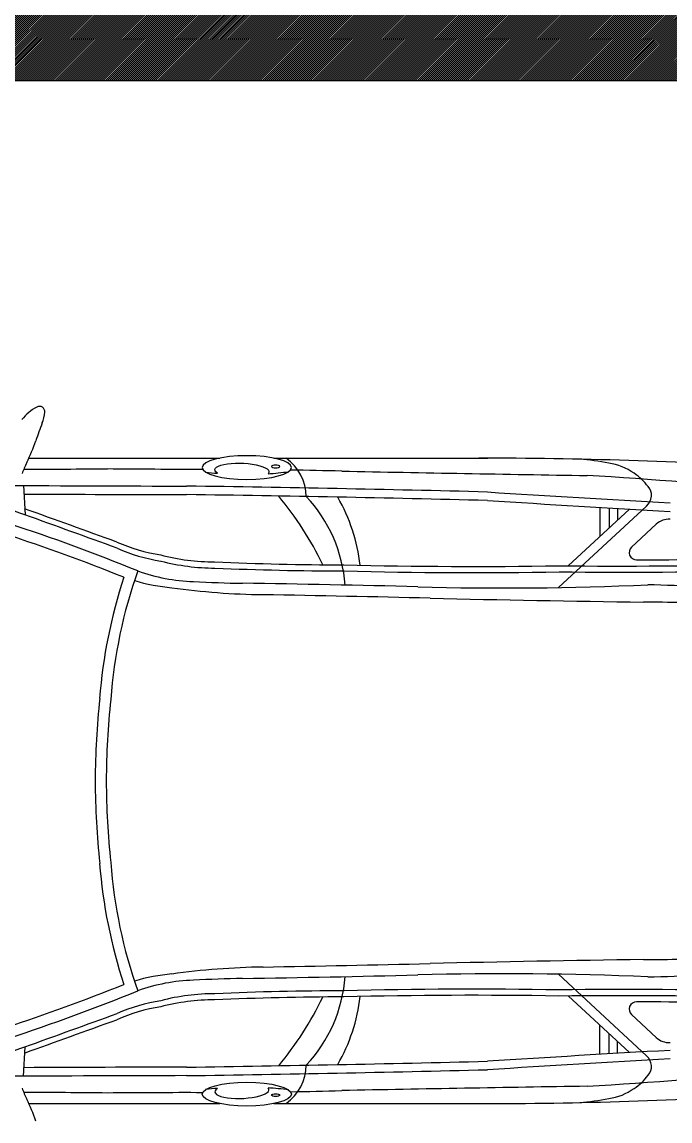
# Model space of a CAD drawing. Header units: inches. Extents: x 3496 to 3956, y 2800 to 3655.
# Drawn here: x 3680.9 to 3737.8, y 2851.3 to 2947.9 of the extents above; entities that cross this region are included whole.
import ezdxf

# ---------------------------------------------------------------- set-up
doc = ezdxf.new("R2010")
doc.units = ezdxf.units.IN
doc.header["$MEASUREMENT"] = 0
doc.layers.add('TEXT', color=11, linetype='Continuous')

# ---------------------------------------------------------------- blocks, each defined once
blk = doc.blocks.new('A$C670E5B59')
for p, q in [((1693.3, 1888.9), (2210.1, 1888.9)), ((2357, 1888.9), (2935.9, 1888.9)), ((1678.9, 1814.7), (1683.1, 1735)), ((3127.9, 1538.3), (3366.3, 1759.1)), ((3154.1, 1597.2), (3320.1, 1751)), ((3240, 1755.6), (3240, 1676.8)), ((3264.6, 1754.2), (3264.6, 1699.6)), ((3287.4, 1752.9), (3287.4, 1720.7)), ((3325.4, 1647.9), (3392.6, 1710.1)), ((3127.9, 490.5), (3366.3, 269.7)), ((3154.1, 431.7), (3320.1, 277.9)), ((3325.4, 380.9), (3392.6, 318.7)), ((3240, 273.2), (3240, 352)), ((3264.6, 274.6), (3264.6, 329.2)), ((3287.4, 276), (3287.4, 308.1)), ((1678.9, 214.1), (1683.1, 293.8)), ((1693.3, 139.9), (2210.1, 139.9)), ((2357, 139.9), (2935.9, 139.9))]:
    blk.add_line(p, q)
for centre, radius, start, end in [((1781.3, 1906.1), 138.3, 118.7321, 140.8702), ((1721.8, 2014.6), 14.6, 354.5948, 118.7321), ((1628, 2023.5), 108.8, 338.9201, 354.5948), ((3047.4, 1476.3), 1412.4, 158.9201, 160.9993), ((1179.7, 2119.5), 562.9, 334.4538, 340.9993), ((2182.7, 1640.1), 548.7, 154.4538, 157.8176), ((2310.6, 1781.1), 134.1, 1.5793, 53.4624), ((2923.7, -10301.7), 12190.6, 86.23658, 90.0571), ((3139.3, 1278.4), 609.4, 78.238, 85.691), ((1563.8, 30826.8), 28968.4, 270.22862, 270.67638), ((2120.4, 23717.6), 21858.2, 269.43734, 270.11352), ((2206.5, 2062.6), 214.4, 260.7225, 269.3514), ((2201.4, 3525), 1684.3, 274.7505, 276.6592), ((2088.5, -15431.5), 17291.1, 88.50217, 88.96198), ((5895.8, 172534.2), 170713.5, 268.873773, 269.096821), ((3244.9, 1726.8), 149.4, 54.101, 82.8236), ((3250.1, 1723.3), 149.3, 36.2986, 56.5196), ((2626.4, -8303.8), 10162.2, 83.76787, 86.73661), ((616, -1334.3), 3249.6, 70.8453, 74.9829), ((2639.9, 221191.8), 219379.2, 269.734536, 269.864329), ((2639.9, 221168.7), 219379.2, 269.749332, 269.864329), ((1009.4, -75405.3), 77226.5, 88.571085, 89.175611), ((1009.4, -75428.3), 77226.5, 88.571085, 89.175611), ((7897.4, 80920), 79278.2, 266.411353, 266.7694), ((3345.9, 1788.2), 34, 355.4743, 43.7766), ((1675.9, 1209.2), 902.5, 25.672, 39.7441), ((2156.1, 1515.1), 395, 4.2989, 43.0661), ((2109.9, 1542.1), 484.1, 6.7223, 29.8697), ((7897.4, 80896.9), 79278.2, 266.411353, 266.7694), ((3334.7, 1792), 45.5, 313.8281, 351.8401), ((-26471, -76535.8), 83195.7, 70.038335, 70.221369), ((-26470.1, -76552.4), 83195.7, 70.038335, 70.221369), ((-9.5, -3312.7), 5287.8, 67.8055, 71.8289), ((3426.6, 1673.4), 50, 86.2478, 132.8148), ((-9.5, -3312.7), 5257.8, 68.1131, 71.8289), ((2124.3, 2099.6), 478.6, 246.2185, 261.0906), ((2125.1, 2082.9), 478.6, 246.2185, 261.0906), ((3339, 1633.2), 20, 132.8148, 270.1456), ((2195.7, 2173.3), 565.5, 255.0867, 270.0703), ((2196.6, 2156.6), 565.5, 255.0867, 270.0703), ((3300.1, 16948.1), 15334.9, 270.14564, 271.45028), ((3281.3, 1129.8), 1370.6, 160.6779, 175.5895), ((2154.7, 2047.4), 493.1, 250.2404, 268.1974), ((2573.9, 10556.5), 8956.8, 267.58417, 269.82362), ((2574.8, 10539.9), 8956.8, 267.58417, 269.82362), ((2895.8, 15965.4), 14369.9, 268.60639, 270.92802), ((2896.7, 15948.8), 14369.9, 268.60639, 270.92802), ((3300.1, 16948.1), 15351.6, 269.35985, 271.45042), ((3301.2, 17027.8), 15447.9, 269.36311, 271.43924), ((3281.3, 1129.8), 1400.6, 161.8489, 175.5733), ((2133.9, 2093.9), 558.8, 253.9097, 264.5429), ((2359.2, 5907.3), 4358.4, 267.1056, 268.8524), ((1307.2, -58527.1), 60084.8, 88.627392, 89.080013), ((2354.8, 3510.1), 1991.3, 262.0892, 269.2099), ((283.6, -107969.1), 109507.1, 88.693829, 88.930579), ((2984, 10154), 8616.9, 268.42088, 272.56275), ((3179.8, -6319.3), 7867.3, 86.53354, 88.61982), ((4020.4, 52789.1), 51294.5, 268.61412, 269.25946), ((3257.1, -11660), 13159.2, 88.65457, 89.56318), ((4177.4, 1000.6), 2304.7, 174.0884, 179.6515), ((4177.4, 1000.6), 2274.7, 174.0786, 179.6515), ((4177.4, 1028.2), 2304.7, 180.3485, 185.9116), ((4177.4, 1028.2), 2274.7, 180.3485, 185.9214), ((3281.3, 899), 1400.6, 184.4267, 198.1511), ((3281.3, 899), 1370.6, 184.4105, 199.3221), ((2354.8, -1481.3), 1991.3, 90.7901, 97.9108), ((283.6, 109997.9), 109507.1, 271.069421, 271.306171), ((4020.4, -50760.2), 51294.5, 90.74054, 91.38588), ((3257.1, 13688.8), 13159.2, 270.43682, 271.34543), ((2133.9, -65.1), 558.8, 95.4571, 106.0903), ((2359.2, -3878.5), 4358.4, 91.1476, 92.8944), ((1307.2, 60556), 60084.8, 270.919987, 271.372608), ((2156.1, 513.7), 395, 316.9339, 355.7011), ((2984, -8125.2), 8616.9, 87.43725, 91.57912), ((3179.8, 8348.1), 7867.3, 271.38018, 273.46646), ((-9.5, 5341.5), 5257.8, 288.1711, 291.8869), ((2154.7, -18.6), 493.1, 91.8026, 109.7596), ((2896.7, -13920), 14369.9, 89.07198, 91.39361), ((3301.2, -14998.9), 15447.9, 88.56076, 90.63689), ((-9.5, 5341.5), 5287.8, 288.1711, 292.1945), ((2125.1, -54.1), 478.6, 98.9094, 113.7815), ((2195.7, -144.4), 565.5, 89.9297, 104.9133), ((2196.6, -127.8), 565.5, 89.9297, 104.9133), ((2573.9, -8527.7), 8956.8, 90.17638, 92.41583), ((2574.8, -8511.1), 8956.8, 90.17638, 92.41583), ((1675.9, 819.6), 902.5, 320.2559, 334.328), ((2109.9, 486.7), 484.1, 330.1303, 353.2777), ((2895.8, -13936.6), 14369.9, 89.07198, 91.39361), ((3300.1, -14919.3), 15351.6, 88.54958, 90.64015), ((2124.3, -70.7), 478.6, 98.9094, 113.7815), ((3339, 395.6), 20, 89.8544, 227.1852), ((3300.1, -14919.3), 15334.9, 88.54972, 89.85436), ((-26471, 78564.6), 83195.7, 289.778631, 289.961665), ((-26470.1, 78581.3), 83195.7, 289.778631, 289.961665), ((3426.6, 355.4), 50, 227.1852, 273.7522), ((616, 3363.2), 3249.6, 285.0171, 289.1547), ((7897.4, -78868.1), 79278.2, 93.2306, 93.588647), ((3334.7, 236.9), 45.5, 8.1599, 46.1719), ((2639.9, -219139.9), 219379.2, 90.135671, 90.250668), ((1009.4, 77457.1), 77226.5, 270.824389, 271.428915), ((2310.6, 247.7), 134.1, 306.5376, 358.4207), ((7897.4, -78891.2), 79278.2, 93.2306, 93.588647), ((3345.9, 240.7), 34, 316.2234, 4.5257), ((2639.9, -219163), 219379.2, 90.135671, 90.265464), ((1009.4, 77434.1), 77226.5, 270.824389, 271.428915), ((2626.4, 10332.6), 10162.2, 273.26339, 276.23213), ((3250.1, 305.5), 149.3, 303.4804, 323.7014), ((2182.7, 388.7), 548.7, 202.1824, 205.5462), ((2206.5, -33.4), 214.4, 90.6486, 99.2775), ((2201.4, -1495.8), 1684.3, 83.3408, 85.2495), ((5895.8, -170505.4), 170713.5, 90.903179, 91.126227), ((3244.9, 302.1), 149.4, 277.1764, 305.899), ((1563.8, -28797.9), 28968.4, 89.32362, 89.77138), ((1179.7, -90.6), 562.9, 19.0007, 25.5462), ((2120.4, -21688.7), 21858.2, 89.88648, 90.56266), ((2088.5, 17460.3), 17291.1, 271.03802, 271.49783), ((2923.7, 12330.5), 12190.6, 269.9429, 273.76342), ((3139.3, 750.4), 609.4, 274.309, 281.762)]:
    blk.add_arc(centre, radius, start, end)
at = {"extrusion": (0, 0, -1)}
for centre, major_axis, ratio in [((2283.5, 1863.4), (-120.7, 0), 0.266625), ((2361.5, 1866.4), (-11, 0), 0.322937)]:
    blk.add_ellipse(centre, major_axis=major_axis, ratio=ratio, dxfattribs=at)
blk.add_ellipse((2270.3, 1854.6), major_axis=(-73.2, 3), ratio=0.282687, start_param=5.831331, end_param=9.679202, dxfattribs=at)
for centre, major_axis, ratio in [((2283.5, 165.5), (-120.7, 0), 0.266625), ((2361.5, 162.8), (-11, 0), 0.322937)]:
    blk.add_ellipse(centre, major_axis=major_axis, ratio=ratio)
blk.add_ellipse((2270.3, 174.6), major_axis=(-73.2, -3), ratio=0.282687, start_param=5.831331, end_param=9.679202)

msp = doc.modelspace()

# ---------------------------------------------------------------- hatches: boundary and pattern name
at = {"layer": 'TEXT'}
h = msp.add_hatch(dxfattribs=at)
h.set_pattern_fill('ANSI31', color=256)
h.paths.add_polyline_path([(3536.103, 2800.278), (3827.103, 2800.278), (3827.103, 2809.278), (3545.103, 2809.278), (3545.103, 2942.778), (3818.103, 2942.778), (3818.103, 3136.278), (3809.103, 3136.278), (3744.603, 3136.278), (3744.603, 3131.778), (3809.103, 3131.778), (3809.103, 3076.278), (3749.103, 3076.278), (3749.103, 3071.778), (3809.103, 3071.778), (3809.103, 2951.778), (3705.603, 2951.778), (3705.603, 3136.278), (3689.103, 3136.278), (3689.103, 3131.778), (3701.103, 3131.778), (3701.103, 2951.778), (3545.103, 2951.778), (3545.103, 3131.778), (3629.103, 3131.778), (3629.103, 3136.278), (3545.103, 3136.278), (3545.103, 3320.778), (3659.103, 3320.778), (3659.103, 3325.278), (3545.103, 3325.278), (3545.103, 3542.778), (3665.103, 3542.778), (3665.103, 3547.278), (3545.103, 3547.278), (3545.103, 3619.278), (3947.103, 3619.278), (3947.103, 3547.278), (3803.107, 3547.278), (3803.107, 3542.778), (3947.103, 3542.778), (3947.103, 3325.278), (3809.103, 3325.278), (3809.103, 3284.778), (3818.103, 3284.778), (3818.103, 3320.778), (3947.103, 3320.778), (3947.103, 3188.778), (3818.103, 3188.778), (3818.103, 3224.778), (3809.103, 3224.778), (3809.103, 3184.278), (3947.103, 3184.278), (3947.103, 2800.278), (3956.103, 2800.278), (3956.103, 3628.278), (3536.103, 3628.278)])
h.paths.add_polyline_path([(3705.603, 3542.778), (3767.107, 3542.778), (3767.107, 3547.278), (3701.103, 3547.278), (3701.103, 3428.778), (3762.607, 3428.778), (3762.607, 3325.278), (3705.603, 3325.278), (3705.603, 3398.778), (3701.103, 3398.778), (3701.103, 3320.778), (3767.107, 3320.778), (3767.107, 3512.778), (3762.607, 3512.778), (3762.607, 3434.778), (3705.603, 3434.778)], flags=17)

# ---------------------------------------------------------------- linework, layer by layer
at = {"color": 2, "true_color": 0xf1eb1f}
msp.add_line((3545.103, 2942.778), (3818.103, 2942.778), dxfattribs=at)

# ---------------------------------------------------------------- block references
at = {"xscale": 0.0324250142564636, "yscale": 0.0324250142564636, "zscale": 0.0324250142564636}
msp.add_blockref('A$C670E5B59', (3626.628, 2848.342), dxfattribs=at)

doc.saveas('drawing.dxf')
